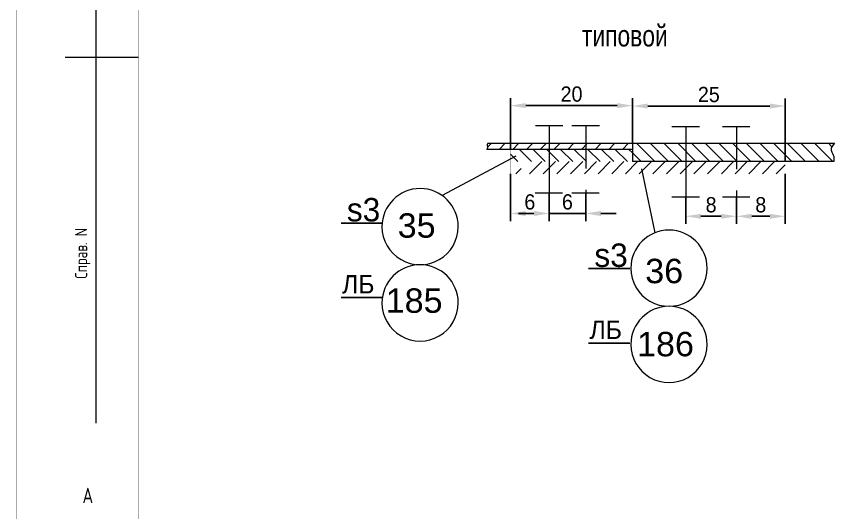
# Model space of a CAD drawing. Header units: millimetres. Extents: x 42007 to 66124, y -556 to 6894.
# Drawn here: x 43027 to 44376, y 1630 to 2444 of the extents above; entities that cross this region are included whole.
import ezdxf
from ezdxf.enums import TextEntityAlignment as Align

# ---------------------------------------------------------------- set-up
doc = ezdxf.new("R2010")
doc.units = ezdxf.units.MM
for name, pattern in [('K5LT32769', [0]), ('K5LT32775', [0]), ('K5LT32802', [105, 70, -35])]:
    doc.linetypes.add(name, pattern=pattern)
doc.layers.get('Defpoints').update_dxf_attribs({"color": 250})
doc.layers.add('pen_7', color=1, linetype='Continuous')
doc.styles.add('KTEXTSTYLE', font='GOST_AU.SHX', dxfattribs={"width": 0.96, "height": 5})
doc.styles.add('style5', font='arial.ttf', dxfattribs={"height": 3})
doc.dimstyles.new('ISO-10', dxfattribs={"dimscale": 10, "dimtxt": 2.5, "dimasz": 2.5, "dimexe": 1.25, "dimexo": 0, "dimtad": 1, "dimdec": 0, "dimtxsty": 'Standard', "dimcen": 2.5, "dimclrd": 7, "dimclre": 7, "dimclrt": 6, "dimadec": 0, "dimazin": 0, "dimtfac": 1, "dimtdec": 0, "dimtmove": 0, "dimatfit": 3, "dimfxl": 1, "dimarcsym": 0})
pattern_1 = [(135, (50614.336, 3365.016), (-11.22532, -11.22532), [])]
pattern_2 = [(45, (50614.336, 3365.016), (-11.22532, 11.22532), [])]

# ---------------------------------------------------------------- blocks, each defined once
blk = doc.blocks.new('*D122')
at = {"color": 7, "lineweight": -2, "transparency": 16777216}
for p, q in [((44286.3, 2185.9), (44286.3, 2103.7)), ((44206.6, 2147.5), (44206.6, 2103.7)), ((44261.3, 2116.2), (44231.6, 2116.2))]:
    blk.add_line(p, q, dxfattribs=at)
at = {"color": 7, "transparency": 16777216}
for points in [[(44231.6, 2120.3), (44231.6, 2112), (44206.6, 2116.2)], [(44261.3, 2120.3), (44261.3, 2112), (44286.3, 2116.2)]]:
    blk.add_solid(points, dxfattribs=at)
at = {"layer": 'Defpoints', "color": 0, "transparency": 16777216}
for p in [(44286.3, 2185.9), (44206.6, 2147.5), (44206.6, 2116.2)]:
    blk.add_point(p, dxfattribs=at)
at = {"color": 6, "transparency": 16777216, "insert": (44246.4, 2134.9), "char_height": 25, "attachment_point": 5}
blk.add_mtext('\\H25.0;\\W0.965;\\Q0;\\H25.0;\\W0.965;\\Q0;\\Q0;8', dxfattribs=at)
blk = doc.blocks.new('*D123')
at = {"color": 7, "lineweight": -2, "transparency": 16777216}
for p, q in [((44123.4, 2147.5), (44123.4, 2103.7)), ((44206.6, 2147.5), (44206.6, 2103.7)), ((44181.6, 2116.2), (44148.4, 2116.2))]:
    blk.add_line(p, q, dxfattribs=at)
at = {"color": 7, "transparency": 16777216}
for points in [[(44148.4, 2120.3), (44148.4, 2112), (44123.4, 2116.2)], [(44181.6, 2120.3), (44181.6, 2112), (44206.6, 2116.2)]]:
    blk.add_solid(points, dxfattribs=at)
at = {"layer": 'Defpoints', "color": 0, "transparency": 16777216}
for p in [(44123.4, 2147.5), (44206.6, 2147.5), (44123.4, 2116.2)]:
    blk.add_point(p, dxfattribs=at)
at = {"color": 6, "transparency": 16777216, "insert": (44165, 2134.9), "char_height": 25, "attachment_point": 5}
blk.add_mtext('\\H25.0;\\W0.965;\\Q0;\\H25.0;\\W0.965;\\Q0;\\Q0;8', dxfattribs=at)
blk = doc.blocks.new('*D124')
at = {"color": 7, "lineweight": -2, "transparency": 16777216}
for p, q in [((43899.5, 2154.2), (43899.5, 2108.3)), ((43959.5, 2154.2), (43959.5, 2108.3)), ((43874.5, 2120.8), (43849.5, 2120.8)), ((43959.5, 2120.8), (43899.5, 2120.8)), ((43984.5, 2120.8), (44009.5, 2120.8))]:
    blk.add_line(p, q, dxfattribs=at)
at = {"color": 7, "transparency": 16777216}
for points in [[(43874.5, 2125), (43874.5, 2116.6), (43899.5, 2120.8)], [(43984.5, 2125), (43984.5, 2116.6), (43959.5, 2120.8)]]:
    blk.add_solid(points, dxfattribs=at)
at = {"layer": 'Defpoints', "color": 0, "transparency": 16777216}
for p in [(43899.5, 2154.2), (43959.5, 2154.2), (43899.5, 2120.8)]:
    blk.add_point(p, dxfattribs=at)
at = {"color": 6, "transparency": 16777216, "insert": (43929.5, 2139.6), "char_height": 25, "attachment_point": 5}
blk.add_mtext('\\H25.0;\\W0.965;\\Q0;\\H25.0;\\W0.965;\\Q0;\\Q0;6', dxfattribs=at)
blk = doc.blocks.new('*D125')
at = {"color": 7, "lineweight": -2, "transparency": 16777216}
for p, q in [((43836.3, 2185.9), (43836.3, 2108.3)), ((43899.5, 2154.2), (43899.5, 2108.3)), ((43874.5, 2120.8), (43861.3, 2120.8))]:
    blk.add_line(p, q, dxfattribs=at)
at = {"color": 7, "transparency": 16777216}
for points in [[(43861.3, 2125), (43861.3, 2116.6), (43836.3, 2120.8)], [(43874.5, 2125), (43874.5, 2116.6), (43899.5, 2120.8)]]:
    blk.add_solid(points, dxfattribs=at)
at = {"layer": 'Defpoints', "color": 0, "transparency": 16777216}
for p in [(43836.3, 2185.9), (43899.5, 2154.2), (43836.3, 2120.8)]:
    blk.add_point(p, dxfattribs=at)
at = {"color": 6, "transparency": 16777216, "insert": (43867.9, 2139.6), "char_height": 25, "attachment_point": 5}
blk.add_mtext('\\H25.0;\\W0.965;\\Q0;\\H25.0;\\W0.965;\\Q0;\\Q0;6', dxfattribs=at)
blk = doc.blocks.new('*D127')
at = {"color": 7, "lineweight": -2, "transparency": 16777216}
for p, q in [((43836.3, 2225.9), (43836.3, 2310.1)), ((44036.3, 2235.9), (44036.3, 2310.1)), ((44011.3, 2297.6), (43861.3, 2297.6))]:
    blk.add_line(p, q, dxfattribs=at)
at = {"color": 7, "transparency": 16777216}
for points in [[(43861.3, 2301.8), (43861.3, 2293.4), (43836.3, 2297.6)], [(44011.3, 2301.8), (44011.3, 2293.4), (44036.3, 2297.6)]]:
    blk.add_solid(points, dxfattribs=at)
at = {"layer": 'Defpoints', "color": 0, "transparency": 16777216}
for p in [(43836.3, 2297.6), (43836.3, 2225.9), (44036.3, 2235.9)]:
    blk.add_point(p, dxfattribs=at)
at = {"color": 6, "transparency": 16777216, "insert": (43936.3, 2316.4), "char_height": 25, "attachment_point": 5}
blk.add_mtext('\\H25.0;\\W0.965;\\Q0;\\H25.0;\\W0.965;\\Q0;\\Q0;20', dxfattribs=at)
blk = doc.blocks.new('*D128')
at = {"color": 7, "lineweight": -2, "transparency": 16777216}
for p, q in [((44036.3, 2273), (44036.3, 2309.4)), ((44286.3, 2205.9), (44286.3, 2309.4)), ((44261.3, 2296.9), (44061.3, 2296.9))]:
    blk.add_line(p, q, dxfattribs=at)
at = {"color": 7, "transparency": 16777216}
for points in [[(44061.3, 2301.1), (44061.3, 2292.8), (44036.3, 2296.9)], [(44261.3, 2301.1), (44261.3, 2292.8), (44286.3, 2296.9)]]:
    blk.add_solid(points, dxfattribs=at)
at = {"layer": 'Defpoints', "color": 0, "transparency": 16777216}
for p in [(44036.3, 2296.9), (44036.3, 2273), (44286.3, 2205.9)]:
    blk.add_point(p, dxfattribs=at)
at = {"color": 6, "transparency": 16777216, "insert": (44161.3, 2315.7), "char_height": 25, "attachment_point": 5}
blk.add_mtext('\\H25.0;\\W0.965;\\Q0;\\H25.0;\\W0.965;\\Q0;\\Q0;25', dxfattribs=at)

msp = doc.modelspace()

# ---------------------------------------------------------------- hatches: boundary and pattern name
h = msp.add_hatch()
h.set_pattern_fill('', style=0, pattern_type=0)
h.set_pattern_definition(pattern_2)
h.paths.add_polyline_path([(43798.91, 2235.924), (43798.891, 2235.891), (43798.862, 2235.843), (43798.819, 2235.771), (43798.755, 2235.663), (43798.66, 2235.501), (43798.521, 2235.259), (43798.322, 2234.894), (43798.063, 2234.347), (43797.807, 2233.524), (43797.769, 2232.778), (43797.776, 2232.717), (43797.794, 2232.595), (43797.845, 2232.35), (43797.998, 2231.86), (43798.126, 2231.528), (43798.194, 2231.362), (43798.228, 2231.279), (43798.246, 2231.237), (43798.262, 2231.197), (43798.286, 2231.138), (43798.322, 2231.049), (43798.376, 2230.917), (43798.452, 2230.718), (43798.556, 2230.42), (43798.671, 2229.973), (43798.695, 2229.832), (43798.703, 2229.763), (43798.716, 2229.624), (43798.72, 2229.347), (43798.654, 2228.794), (43798.285, 2227.692), (43797.806, 2226.768), (43797.536, 2226.306), (43797.397, 2226.075), (43797.327, 2225.959), (43797.305, 2225.924), (44036.287, 2225.924), (44036.287, 2235.924)])
h = msp.add_hatch()
h.set_pattern_fill('', angle=90, style=0, pattern_type=0)
h.set_pattern_definition(pattern_1)
h.paths.add_polyline_path([(43836.287, 2225.924), (43836.287, 2205.924), (44036.287, 2205.924), (44036.287, 2225.924)])
h = msp.add_hatch()
h.set_pattern_fill('', angle=90, style=0, pattern_type=0)
h.set_pattern_definition(pattern_1)
h.paths.add_polyline_path([(44036.287, 2235.924), (44036.287, 2205.924), (44286.287, 2205.924), (44366.067, 2205.924), (44366.077, 2206.008), (44366.091, 2206.132), (44366.113, 2206.319), (44366.145, 2206.598), (44366.191, 2207.017), (44366.257, 2207.645), (44366.341, 2208.586), (44366.418, 2209.993), (44366.36, 2212.092), (44366.037, 2214.047), (44365.984, 2214.252), (44365.868, 2214.66), (44365.599, 2215.474), (44364.944, 2217.088), (44364.441, 2218.177), (44364.17, 2218.742), (44364.002, 2219.087), (44363.847, 2219.406), (44363.65, 2219.814), (44363.375, 2220.393), (44362.987, 2221.24), (44362.474, 2222.492), (44361.932, 2224.339), (44361.776, 2226.048), (44361.786, 2226.265), (44361.829, 2226.699), (44361.995, 2227.563), (44362.619, 2229.272), (44364.747, 2232.638), (44366.156, 2234.382), (44366.896, 2235.252), (44367.271, 2235.686), (44367.459, 2235.904), (44367.476, 2235.924)])
h = msp.add_hatch()
h.set_pattern_fill('', style=0, pattern_type=0)
h.set_pattern_definition(pattern_2)
h.paths.add_polyline_path([(43875.053, 2205.924), (43837.695, 2185.924), (44286.287, 2185.924), (44286.287, 2205.924)])

# ---------------------------------------------------------------- linework, layer by layer
at = {"color": 1, "linetype": 'K5LT32775', "lineweight": 18, "true_color": 0xff0000}
for p, q in [((43156.651, 2976.745), (43156.651, 1776.745)), ((43226.651, 2376.745), (43106.651, 2376.745))]:
    msp.add_line(p, q, dxfattribs=at)
at = {"color": 7, "linetype": 'K5LT32769', "lineweight": 18}
for p, q in [((43922.067, 2264.667), (43877.009, 2264.667)), ((43899.538, 2264.667), (43899.538, 2154.152)), ((43982.067, 2264.667), (43937.009, 2264.667)), ((44145.889, 2262.851), (44100.83, 2262.851)), ((44123.869, 2263.2), (44123.869, 2147.532)), ((44228.631, 2262.851), (44183.573, 2262.851)), ((44036.287, 2225.924), (43797.305, 2225.924)), ((43798.91, 2235.924), (44367.476, 2235.924)), ((44036.287, 2235.924), (44036.287, 2205.924)), ((43845.027, 2214.561), (43724.467, 2150.017)), ((44366.067, 2205.924), (44036.287, 2205.924)), ((44050.722, 2194.196), (44072.692, 2089.055)), ((43921.558, 2154.152), (43876.5, 2154.152)), ((43981.558, 2154.152), (43936.5, 2154.152)), ((44145.889, 2147.532), (44100.83, 2147.532)), ((44228.631, 2147.532), (44183.573, 2147.532))]:
    msp.add_line(p, q, dxfattribs=at)
at = {"color": 7, "linetype": 'K5LT32802', "lineweight": 18}
for p, q in [((43959.538, 2264.667), (43959.538, 2154.152)), ((44206.611, 2263.2), (44206.611, 2147.532))]:
    msp.add_line(p, q, dxfattribs=at)
at = {"color": 0}
for p, q in [((43626.01, 2104.922), (43558.52, 2104.922)), ((44031.665, 2030.301), (43964.176, 2030.301)), ((43626.01, 1982.945), (43558.52, 1982.945)), ((44031.665, 1908.323), (43964.176, 1908.323))]:
    msp.add_line(p, q, dxfattribs=at)
at = {"color": 7, "linetype": 'K5LT32769', "const_width": 0.18}
for points in [[(43026.651, 5996.745), (55636.651, 5996.745), (55636.651, 56.745), (43026.651, 56.745)], [(43836.287, 2205.924), (43836.287, 2225.924), (44036.287, 2225.924), (44036.287, 2205.924)], [(43836.287, 2205.924), (43836.287, 2185.924), (44286.287, 2185.924), (44286.287, 2205.924)]]:
    msp.add_lwpolyline(points, close=True, dxfattribs=at)
at = {"color": 1, "linetype": 'K5LT32775', "true_color": 0xff0000, "const_width": 0.18}
msp.add_lwpolyline([(55586.651, 106.745), (43226.651, 106.745), (43226.651, 5946.745), (55586.651, 5946.745)], close=True, dxfattribs=at)
msp.add_lwpolyline([(43226.651, 2976.745), (43106.651, 2976.745), (43106.651, 1776.745), (43226.651, 1776.745)], dxfattribs=at)
at = {"color": 7, "linetype": 'K5LT32769', "lineweight": 18}
for centre, start, end in [((43688.108, 2099.181), 0, 179.999977), ((43688.108, 2099.181), 179.999977, 0), ((44096.013, 2031.07), 0, 179.999977), ((43688.108, 1974.181), 0, 179.999977), ((44096.013, 2031.07), 179.999977, 0), ((43688.108, 1974.181), 179.999977, 0), ((44096.013, 1906.069), 0, 179.999977), ((44096.013, 1906.069), 179.999977, 0)]:
    msp.add_arc(centre, 62.5, start, end, dxfattribs=at)
for points, knots in [([(43798.91, 2235.924), (43798.55, 2235.299), (43798.064, 2234.534), (43797.807, 2233.566), (43797.758, 2233.202), (43797.755, 2232.888), (43797.79, 2232.584), (43797.868, 2232.243), (43798.014, 2231.798), (43798.238, 2231.256), (43798.483, 2230.66), (43798.652, 2230.128), (43798.718, 2229.696), (43798.726, 2229.347), (43798.696, 2228.997), (43798.62, 2228.607), (43798.481, 2228.151), (43798.249, 2227.591), (43797.856, 2226.832), (43797.513, 2226.267), (43797.305, 2225.924)], [0, 0, 0, 0, 4.08939432, 4.93288753, 5.58232227, 6.1410544, 6.68208123, 7.29305429, 8.09329093, 9.29781149, 10.57259543, 11.69533029, 12.4074641, 13.00870095, 13.64346496, 14.36997302, 15.22506505, 16.3033082, 17.75770901, 20, 20, 20, 20]), ([(44367.476, 2235.924), (44365.924, 2234.052), (44363.862, 2231.832), (44362.4, 2228.845), (44362.024, 2227.749), (44361.829, 2226.83), (44361.757, 2225.992), (44361.791, 2225.167), (44361.929, 2224.273), (44362.209, 2223.201), (44362.723, 2221.798), (44363.567, 2219.959), (44364.63, 2217.824), (44365.586, 2215.651), (44366.145, 2213.764), (44366.384, 2212.113), (44366.454, 2210.404), (44366.343, 2208.316), (44366.165, 2206.772), (44366.067, 2205.924)], [0, 0, 0, 0, 4.30897143, 5.16441514, 5.79951685, 6.33068543, 6.80317648, 7.26569597, 7.77047228, 8.38283831, 9.20033005, 10.37848864, 11.91880912, 13.37290327, 14.52002221, 15.34850225, 16.28330532, 17.50684128, 19, 19, 19, 19])]:
    msp.add_open_spline(points, degree=3, knots=knots, dxfattribs=at)

# ---------------------------------------------------------------- texts
at = {"color": 7, "char_height": 3, "attachment_point": 1}
for s, insert, style in [('\\H3.5;\\W0.965;\\Q15;\\Q0;\\W0.765;\\H35.00;типовой', (43953.298, 2429.645), 'style5'), ('{\\H12.8x;\\W0.965;s3}', (43568.075, 2146.208), 'style5'), ('{\\H12.8x;\\W0.965;s3}', (43973.731, 2071.586), 'style5'), ('\\H3.5;\\W0.965;\\Q15;\\Q0;\\H30.00;ЛБ', (43560.251, 2019.693), 'style5'), ('\\H3.5;\\W0.965;\\Q15;\\Q0;\\H30.00;ЛБ', (43965.907, 1945.071), 'style5'), ('\\H3.5;\\W0.965;\\Q15;\\Q0;\\H25.00;{\\c16711935;A}', (43134.787, 1670.967), 'KTEXTSTYLE')]:
    msp.add_mtext(s, dxfattribs=dict(at, insert=insert, style=style))
at = {"color": 7, "insert": (43122.505, 2013.804), "char_height": 3, "attachment_point": 1, "rotation": 90, "style": 'KTEXTSTYLE'}
msp.add_mtext('\\H3.5;\\W0.965;\\Q15;\\Q0;\\H20.00;{\\c16711935;Справ. N}', dxfattribs=at)
at = {"layer": 'pen_7', "color": 2, "linetype": 'Continuous', "style": 'style5'}
for s, p in [('35', (43682.423, 2101.092)), ('36', (44088.079, 2026.47)), ('185', (43678.288, 1977.911)), ('186', (44090.27, 1906.631))]:
    msp.add_text(s, height=40, dxfattribs=at).set_placement(p, align=Align.MIDDLE_CENTER)

# ---------------------------------------------------------------- dimensions: what is measured, and where the dimension line sits
at = {"color": 0}
for base, p1, p2, text, picture, middle in [((43836.287, 2297.61), (44036.287, 2235.924), (43836.287, 2225.924), '\\H25.0;\\W0.965;\\Q0;\\H25.0;\\W0.965;\\Q0;\\Q0;20', '*D127', (43936.287, 2297.61)), ((44036.287, 2296.946), (44286.287, 2205.924), (44036.287, 2273.017), '\\H25.0;\\W0.965;\\Q0;\\H25.0;\\W0.965;\\Q0;\\Q0;25', '*D128', (44161.287, 2296.946))]:
    dim = msp.add_linear_dim(base=base, p1=p1, p2=p2, text=text, dimstyle='ISO-10', override={"dimfxl": 1.25}, dxfattribs=at)
    dim.commit()
    dim.dimension.update_dxf_attribs({"geometry": picture, "text_midpoint": middle, "dimtype": 160})
at = {"color": 4}
for base, p1, p2, text, picture, middle in [((43836.287, 2120.813), (43899.538, 2154.152), (43836.287, 2185.924), '\\H25.0;\\W0.965;\\Q0;\\H25.0;\\W0.965;\\Q0;\\Q0;6', '*D125', (43867.912, 2120.813)), ((44206.611, 2116.162), (44286.287, 2185.924), (44206.611, 2147.532), '\\H25.0;\\W0.965;\\Q0;\\H25.0;\\W0.965;\\Q0;\\Q0;8', '*D122', (44246.449, 2116.162)), ((43899.538, 2120.813), (43959.538, 2154.152), (43899.538, 2154.152), '\\H25.0;\\W0.965;\\Q0;\\H25.0;\\W0.965;\\Q0;\\Q0;6', '*D124', (43929.538, 2120.813)), ((44123.36, 2116.162), (44206.611, 2147.532), (44123.36, 2147.532), '\\H25.0;\\W0.965;\\Q0;\\H25.0;\\W0.965;\\Q0;\\Q0;8', '*D123', (44164.985, 2116.162))]:
    dim = msp.add_linear_dim(base=base, p1=p1, p2=p2, text=text, dimstyle='ISO-10', override={"dimfxl": 1.25}, dxfattribs=at)
    dim.commit()
    dim.dimension.update_dxf_attribs({"geometry": picture, "text_midpoint": middle, "dimtype": 160})

doc.saveas('drawing.dxf')
